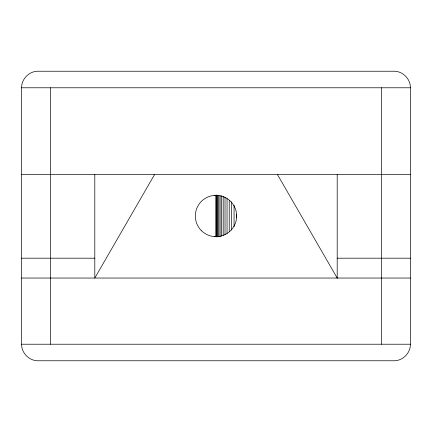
<?xml version="1.0" encoding="UTF-8"?>
<svg xmlns="http://www.w3.org/2000/svg" width="432" height="432" viewBox="0 0 432 432"><rect width="100%" height="100%" fill="white"/><g stroke="black" fill="none" stroke-linecap="round" stroke-linejoin="round"><path stroke-width="0.65" d="M21.6 87.777C21.416 78.937 29.3 71.048 38.146 71.231L393.854 71.231C402.7 71.048 410.584 78.937 410.4 87.777L410.4 344.223C410.584 353.063 402.7 360.952 393.854 360.769L38.146 360.769C29.3 360.952 21.416 353.063 21.6 344.223L21.6 87.777L410.4 87.777M154.51 174.636L94.808 278.041L94.802 174.636M21.6 174.636L410.4 174.636M214.655 195.318L216 195.318M214.655 236.682L216 236.682M21.6 258.19L94.808 258.19M337.192 258.19L410.4 258.19M21.6 278.041L410.4 278.041M21.6 344.223L410.4 344.223M277.495 174.636L337.198 278.041M381.445 87.777L381.445 344.223M337.198 174.636L337.192 278.041M236.682 214.623L236.682 217.312M234.063 205.205L234.063 226.73M231.574 201.841L231.574 230.089M229.23 200.497L229.23 231.433M227.043 198.482L227.043 233.453M225.023 197.132L225.023 234.797M223.187 196.463L223.187 235.472M221.54 195.788L221.54 236.142M220.093 195.788L220.093 236.817M218.857 195.788L218.857 236.817M217.836 195.788L217.836 236.817M217.037 195.118L217.037 236.817M216.459 195.118L216.459 236.817M216.113 195.118L216.113 236.817M216 195.118L216 236.817M50.555 87.777L50.555 344.223M201.377 230.623A20.682 20.682 0 0 0 235.975 221.351A20.682 20.682 0 0 0 210.649 196.025A20.682 20.682 0 0 0 201.377 230.623"/></g></svg>
